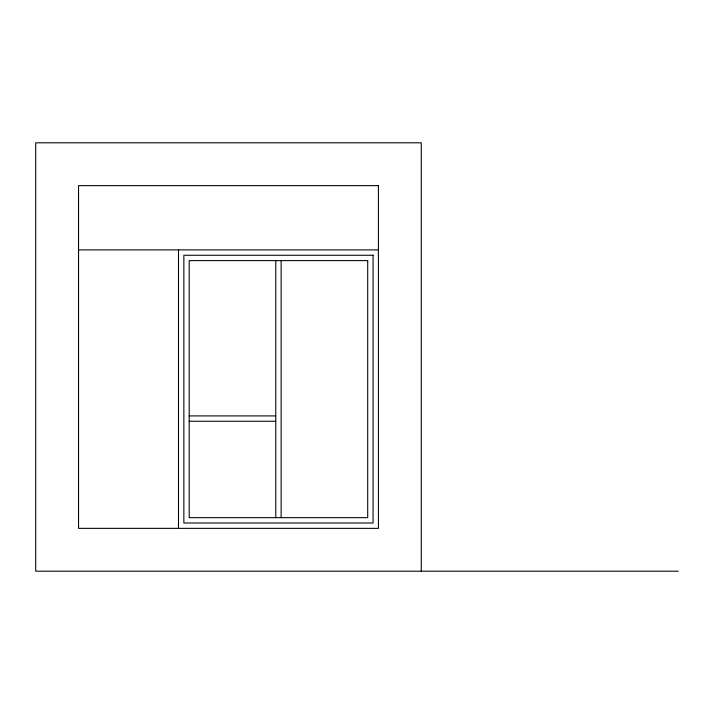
<?xml version="1.0" encoding="UTF-8"?>
<svg xmlns="http://www.w3.org/2000/svg" width="714" height="714" viewBox="0 0 714 714"><rect width="100%" height="100%" fill="white"/><g stroke="black" fill="none" stroke-linecap="round" stroke-linejoin="round"><path stroke-width="1.07" d="M78.54 249.9L378.42 249.9M189.21 415.905L275.782 415.905M189.21 421.26L275.782 421.26M678.3 571.2L35.7 571.2L35.7 142.8L421.26 142.8L421.26 571.2M281.137 260.61L281.137 517.65M275.782 260.61L275.782 517.65M178.5 249.9L178.5 528.36M378.42 185.64L78.54 185.64L78.54 528.36L378.42 528.36L378.42 185.64M373.065 255.255L183.855 255.255L183.855 523.005L373.065 523.005L373.065 255.255M367.71 260.61L189.21 260.61L189.21 517.65L367.71 517.65L367.71 260.61"/></g></svg>
